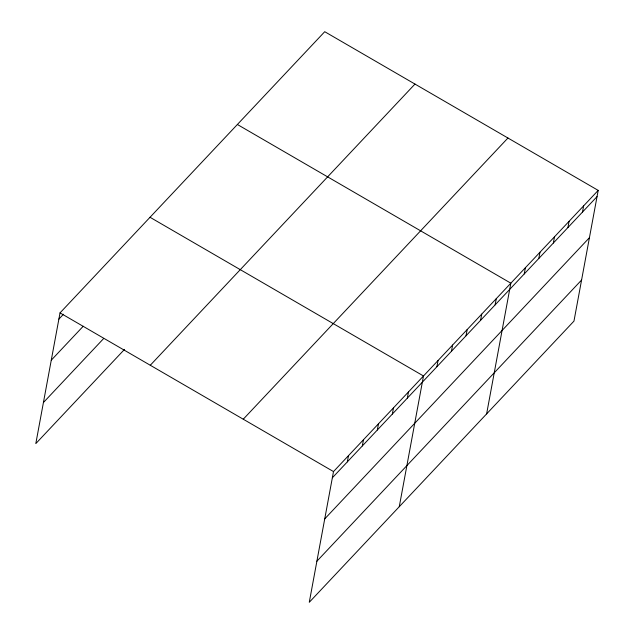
<?xml version="1.0" encoding="UTF-8"?>
<svg xmlns="http://www.w3.org/2000/svg" width="634" height="634" viewBox="0 0 634 634"><rect width="100%" height="100%" fill="white"/><g stroke="black" fill="none" stroke-linecap="round" stroke-linejoin="round"><path stroke-width="0.95" d="M598.195 190.39L333.5 471.577L309.273 602.3L573.968 321.113L598.195 190.39L324.727 31.7L60.032 312.887L35.805 443.61L124.502 349.389M347.345 461.869L348.494 455.64M362.339 445.932L363.496 439.711M377.341 430.003L378.498 423.774M392.343 414.065L393.492 407.844M407.337 398.128L408.494 391.907M399.269 506.701L423.496 375.978L150.028 217.28M436.897 366.729L438.054 360.508M451.456 351.268L452.613 345.047M466.014 335.806L467.171 329.577M480.572 320.336L481.729 314.115M495.13 304.875L496.287 298.646M486.619 413.907L510.846 283.184L237.378 124.494M524.247 273.943L525.404 267.714M538.805 258.474L539.962 252.253M553.363 243.012L554.52 236.791M567.921 227.543L569.078 221.321M582.48 212.081L583.637 205.86M58.883 319.108L63.448 314.258M51.267 360.191L83.22 326.248M43.421 402.527L103.421 338.786M150.282 365.255L414.977 84.068M243.258 419.209L507.953 138.022M332.343 477.798L597.038 196.619M324.727 518.889L589.422 237.702M316.881 561.217L581.576 280.03M60.032 312.887L333.5 471.577"/></g></svg>
